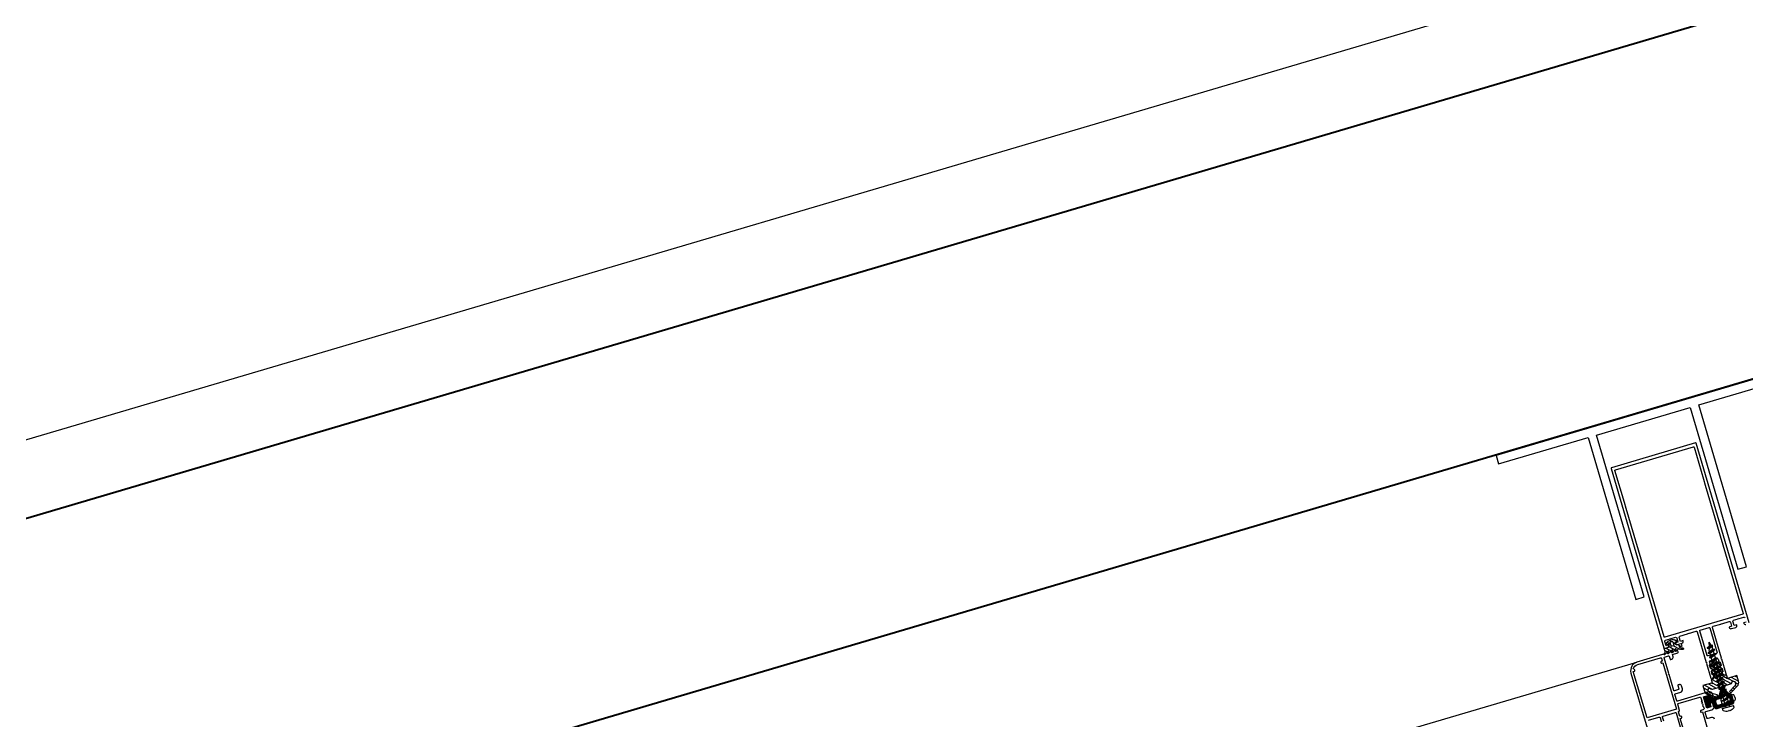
# Model space of a CAD drawing. Header units: millimetres. Extents: x 62878 to 70819, y -67946 to -61850.
# Drawn here: x 64036.4 to 64132.7, y -65473.3 to -65434.7 of the extents above; entities that cross this region are included whole.
import ezdxf

# ---------------------------------------------------------------- set-up
doc = ezdxf.new("R2010")
doc.units = ezdxf.units.MM
for name, color, linetype, lineweight in [('Dog_dos_yeni', 63, 'Continuous', 5), ('DOGRAMA', 171, 'Continuous', 0), ('DUVAR-GAZBETON', 84, 'Continuous', 35), ('GOR-2', 152, 'Continuous', 20)]:
    doc.layers.add(name, color=color, linetype=linetype, lineweight=lineweight)
pattern_1 = [(151.4266584183392, (64233.81987369646, -65429.8609107142), (0.07592747398675415, 0.1394151397588898), [])]

# ---------------------------------------------------------------- blocks, each defined once
blk = doc.blocks.new('a2we')
at = {"lineweight": 5, "ltscale": 0.5}
for p, q in [((-198.1144480926461, -420.1068120946153), (-197.1143788935161, -419.7428166739268)), ((-194.9154016761721, -421.4039929561312), (-198.1144480926461, -420.1068120946153)), ((-193.9153324771005, -421.0399975355008), (-198.1144480926461, -420.1068120946153)), ((-198.1144480926461, -422.6609050610894), (-197.1143788935161, -422.2969096404012)), ((-194.9154016761721, -423.9580859226053), (-198.1144480926461, -422.6609050610894)), ((-193.9153324771005, -423.594090501975), (-198.1144480926461, -422.6609050610894)), ((-197.5747968978259, -417.6063757508618), (-196.5747276986959, -417.2423803302317)), ((-194.1582851917165, -418.2620245979042), (-197.5747968978259, -417.6063757508618)), ((-195.1583543907882, -418.6260200186506), (-197.5747968978259, -417.6063757508618)), ((-197.1143788935161, -419.7428166739272), (-197.1143788935161, -418.4283854465556)), ((-197.1143788935161, -419.7428166739268), (-193.9153324771005, -421.0399975355008)), ((-197.1143788935161, -419.7428166739268), (-193.9153324771005, -421.0399975355008)), ((-197.1143788935161, -422.2969096404012), (-197.1143788935162, -420.512330007273)), ((-197.1143788935161, -422.2969096404012), (-193.9153324771005, -423.594090501975)), ((-197.1143788935161, -422.2969096404012), (-193.9153324771005, -423.594090501975)), ((-197.1143788935161, -424.8510026068752), (-197.1143788935162, -423.0664229737469)), ((-196.8896500078097, -417.895480952812), (-197.0961171580722, -418.3448917148726)), ((-196.0144480926461, -415.2868589025547), (-196.5925912144022, -417.2488821181558)), ((-196.5747276986959, -417.2423803302317), (-194.1582851917165, -418.2620245979042)), ((-196.0144480926461, -415.2868589025547), (-195.4639709594615, -417.7110762494052)), ((-194.1582851917165, -418.2620245979042), (-195.1583543907882, -418.6260200186506)), ((-195.1583543907882, -418.6260200186506), (-194.9264251741961, -419.2953524503964)), ((-194.9154016761394, -420.634479622855), (-194.9154016761394, -419.3608343693425)), ((-193.9153324771005, -421.0399975355008), (-194.9154016761721, -421.4039929561312)), ((-194.9154016761721, -423.1885725893157), (-194.9154016761721, -421.4039929561312)), ((-193.9153324771005, -423.594090501975), (-194.9154016761721, -423.9580859226053)), ((-198.1144480926461, -425.2149980275636), (-197.1143788935161, -424.8510026068752)), ((-194.9154016761721, -426.5121788890793), (-198.1144480926461, -425.2149980275636)), ((-193.9153324771005, -426.1481834684492), (-198.1144480926461, -425.2149980275636)), ((-198.1144480926461, -427.669090994038), (-197.1143788935161, -427.3050955733496)), ((-194.9154016761721, -428.9662718555534), (-198.1144480926461, -427.669090994038)), ((-193.9153324771005, -428.6022764349236), (-198.1144480926461, -427.669090994038)), ((-198.1144480926461, -429.9231839605702), (-197.1143788935161, -429.5591885398237)), ((-194.9154016761721, -431.2203648220857), (-198.1144480926461, -429.9231839605702)), ((-193.9153324771005, -430.8563694013976), (-198.1144480926461, -429.9231839605702)), ((-198.1144480926461, -432.177276926986), (-197.1143788935161, -431.8132815063559)), ((-194.9154016761721, -433.4744577885599), (-198.1144480926461, -432.177276926986)), ((-193.9153324771005, -433.1104623678716), (-198.1144480926461, -432.177276926986)), ((-197.1143788935161, -424.8510026068752), (-193.9153324771005, -426.1481834684492)), ((-197.1143788935161, -424.8510026068752), (-193.9153324771005, -426.1481834684492)), ((-197.1143788935161, -427.3050955733496), (-197.1143788935162, -425.6205159402211)), ((-197.1143788935161, -427.3050955733496), (-193.9153324771005, -428.6022764349236)), ((-197.1143788935161, -427.3050955733496), (-193.9153324771005, -428.6022764349236)), ((-197.1143788935161, -429.5591885398237), (-197.1143788935161, -428.0237477951896)), ((-197.1143788935161, -429.5591885398237), (-193.9153324771005, -430.8563694013976)), ((-197.1143788935161, -429.5591885398237), (-193.9153324771005, -430.8563694013976)), ((-197.1143788935161, -431.8132815063559), (-197.1143788935161, -430.2778407616635)), ((-197.1143788935161, -431.8132815063559), (-193.9153324771005, -433.1104623678716)), ((-197.1143788935161, -431.8132815063559), (-193.9153324771005, -433.1104623678716)), ((-197.1143788935161, -434.0673744728301), (-197.1143788935161, -432.5319337281958)), ((-194.9154016761721, -425.7426655557898), (-194.9154016761721, -423.9580859226053)), ((-193.9153324771005, -426.1481834684492), (-194.9154016761721, -426.5121788890793)), ((-194.9154016761721, -428.1967585222638), (-194.9154016761721, -426.5121788890793)), ((-193.9153324771005, -428.6022764349236), (-194.9154016761721, -428.9662718555534)), ((-194.9154016761721, -430.450851488738), (-194.9154016761721, -428.9662718555534)), ((-193.9153324771005, -430.8563694013976), (-194.9154016761721, -431.2203648220857)), ((-194.9154016761721, -432.7049444552304), (-194.9154016761721, -431.2203648220857)), ((-193.9153324771005, -433.1104623678716), (-194.9154016761721, -433.4744577885599)), ((-198.1144480926461, -434.4313698935184), (-197.1143788935161, -434.0673744728301)), ((-194.9154016761721, -435.7285507550341), (-198.1144480926461, -434.4313698935184)), ((-193.9153324771005, -435.364555334404), (-198.1144480926461, -434.4313698935184)), ((-198.1144480926461, -436.7282294008277), (-197.1143788935161, -436.3642339800811)), ((-194.9154016761721, -438.0254102623434), (-198.1144480926461, -436.7282294008277)), ((-193.9153324771005, -437.6614148416551), (-198.1144480926461, -436.7282294008277)), ((-198.1144480926461, -439.0250889080787), (-197.1143788935161, -438.6610934873901)), ((-194.9154016761721, -440.3222697695944), (-198.1144480926461, -439.0250889080787)), ((-193.9153324771005, -439.9582743489061), (-198.1144480926461, -439.0250889080787)), ((-198.1144480926461, -441.3219484153295), (-197.1143788935161, -440.9579529946993)), ((-194.9154016761721, -442.6191292769035), (-198.1144480926461, -441.3219484153295)), ((-193.9153324771005, -442.2551338562151), (-198.1144480926461, -441.3219484153295)), ((-197.1143788935161, -434.0673744728301), (-193.9153324771005, -435.364555334404)), ((-197.1143788935161, -434.0673744728301), (-193.9153324771005, -435.364555334404)), ((-197.1143788935161, -436.3642339800811), (-197.1143788935161, -434.7860266946118)), ((-197.1143788935161, -436.3642339800811), (-193.9153324771005, -437.6614148416551)), ((-197.1143788935161, -436.3642339800811), (-193.9153324771005, -437.6614148416551)), ((-197.1143788935161, -438.6610934873901), (-197.1143788935161, -437.1337473134849)), ((-197.1143788935161, -438.6610934873901), (-193.9153324771005, -439.9582743489061)), ((-197.1143788935161, -438.6610934873901), (-193.9153324771005, -439.9582743489061)), ((-197.1143788935161, -440.9579529946993), (-197.1143788935161, -439.430606820736)), ((-197.1143788935161, -440.9579529946993), (-193.9153324771005, -442.2551338562151)), ((-197.1143788935161, -443.2537258831643), (-197.1143788935161, -441.7274663280053)), ((-194.9154016761721, -434.9590374217446), (-194.9154016761721, -433.4744577885599)), ((-193.9153324771005, -435.364555334404), (-194.9154016761721, -435.7285507550341)), ((-194.9154016761721, -437.2558969289955), (-194.9154016761721, -435.7285507550341)), ((-193.9153324771005, -437.6614148416551), (-194.9154016761721, -438.0254102623434)), ((-194.9154016761721, -439.5527564362646), (-194.9154016761721, -438.0254102623434)), ((-193.9153324771005, -439.9582743489061), (-194.9154016761721, -440.3222697695944)), ((-194.9154016761721, -441.849615943574), (-194.9154016761721, -440.3222697695944)), ((-193.9153324771005, -442.2551338562151), (-194.9154016761721, -442.6191292769035)), ((-194.9154016761721, -444.1453888320787), (-194.9154016761721, -442.6191292769035)), ((-198.1144480926461, -443.6177213039109), (-197.1143788935161, -443.2537258831643)), ((-194.9154016761721, -444.9149021654266), (-198.1144480926461, -443.6177213039109)), ((-193.9153324771005, -444.5509067447383), (-198.1144480926461, -443.6177213039109)), ((-198.1144480926461, -445.9178597020545), (-197.1143788935161, -445.5538642814245)), ((-193.9153324771005, -446.8510451429402), (-198.1144480926461, -445.9178597020545)), ((-194.9154016761721, -447.2150405636282), (-198.1144480926461, -445.9178597020545)), ((-197.1143788935161, -447.8540026795677), (-198.1144480926461, -448.2179981003141)), ((-194.9154016761721, -449.5151789618299), (-198.1144480926461, -448.2179981003141)), ((-198.1144480926461, -448.2179981003141), (-193.9153324771005, -449.1511835411412)), ((-198.1144480926461, -450.5181364984577), (-197.1143788935161, -450.1541410778275)), ((-194.9154016761721, -451.8153173600317), (-198.1144480926461, -450.5181364984577)), ((-193.9153324770423, -451.4513219393434), (-198.1144480926461, -450.5181364984577)), ((-197.1143788935161, -443.2537258831643), (-193.9153324771005, -444.5509067447383)), ((-197.1143788935161, -445.5538642814245), (-197.1143788935161, -444.0232392165685)), ((-197.1143788935161, -445.5538642814245), (-193.9153324771005, -446.8510451429402)), ((-197.1143788935161, -445.5538642814245), (-193.9153324771005, -446.8510451429402)), ((-197.1143788935161, -447.8540026795677), (-197.1143788935161, -446.3233776147298)), ((-193.9153324771005, -449.1511835411412), (-197.1143788935161, -447.8540026795677)), ((-197.1143788935161, -450.1541410778275), (-197.1143788935161, -448.6235160129718)), ((-197.1143788935161, -450.1541410778275), (-193.9153324770423, -451.4513219393434)), ((-197.1143788935161, -453.2868589025547), (-197.1143788935162, -450.9236544111328)), ((-193.9153324771005, -444.5509067447383), (-194.9154016761721, -444.9149021654266)), ((-194.9154016761721, -446.4455272302989), (-194.9154016761721, -444.9149021654266)), ((-193.9153324771005, -446.8510451429402), (-194.9154016761721, -447.2150405636282)), ((-194.9154016761721, -448.7456656284821), (-194.9154016761721, -447.2150405636282)), ((-193.9153324770423, -449.1511835411412), (-194.9154016761721, -449.5151789618299)), ((-194.9154016761723, -451.0458040266858), (-194.9154016761721, -449.5151789618299)), ((-193.9153324770423, -451.4513219393434), (-194.9154016761721, -451.8153173600317)), ((-194.9154016761721, -453.2868589025547), (-194.9154016761721, -451.8153173600317)), ((-192.7980524524961, -453.2868589025547), (-199.230843732796, -453.2868589025547)), ((-199.230843732796, -454.5827171301502), (-199.230843732796, -453.2868589025547)), ((-192.7980524524961, -454.5827171301502), (-192.7980524524961, -453.2868589025547))]:
    blk.add_line(p, q, dxfattribs=at)
blk.add_lwpolyline([(-196.4690204826777, -455.6637351848848), (-196.1125089353335, -455.3998333582319), (-195.9163872499585, -455.3998333582319), (-195.5598757026143, -455.6637351848848)], dxfattribs=at)
for centre, radius, start, end in [((-196.9143788935627, -418.4283854465556), 0.2, 155.3251238657465, 180), ((-195.115401676151, -419.3608343693425), 0.2, 0, 19.11162363728389), ((-195.6603624057317, -449.5292358589606), 6.187568978619671, 234.757305859688, 262.4904896380407), ((-196.3685337795604, -449.5292358589606), 6.187568978619673, 277.5095103619591, 305.2426941403116)]:
    blk.add_arc(centre, radius, start, end, dxfattribs=at)

msp = doc.modelspace()

# ---------------------------------------------------------------- hatches: boundary and pattern name
at = {"layer": 'DOGRAMA', "lineweight": -2}
h = msp.add_hatch(dxfattribs=at)
h.set_pattern_fill('ANSI31', color=256, scale=0.05, angle=523.5057849383392, style=0)
h.set_pattern_definition(pattern_1)
edge = h.paths.add_edge_path()
edge.add_arc((64128.1527428634, -65469.51132439186), 0.1000000000131246, 336.4266584518944, 376.4266584516)
edge.add_line((64128.24866111376, -65469.48304561448), (64128.19971677672, -65469.31703224253))
edge.add_line((64128.19971677672, -65469.31703224253), (64128.41073692754, -65469.25481893243))
edge.add_arc((64128.38245815022, -65469.15890068206), 0.1000000000050723, 286.4266584184318, 376.4266584184319)
edge.add_line((64128.47837640059, -65469.13062190474), (64128.46140913419, -65469.07307095456))
edge.add_line((64128.46140913419, -65469.07307095456), (64128.34630723377, -65469.1070054873))
edge.add_line((64128.34630723377, -65469.1070054873), (64128.31802845647, -65469.01108723694))
edge.add_arc((64128.71889831682, -65469.30992390642), 0.4999999999657539, 69.5567607752368, 143.2965560664635, ccw=False)
edge.add_line((64128.89353795862, -65468.84141457303), (64128.92181673596, -65468.93733282338))
edge.add_line((64128.92181673596, -65468.93733282338), (64128.80671483549, -65468.97126735617))
edge.add_line((64128.80671483549, -65468.97126735617), (64128.82368210189, -65469.02881830641))
edge.add_arc((64128.91960035226, -65469.00053952908), 0.1000000000091874, 196.4266584264292, 286.4266584264291)
edge.add_line((64128.94787912959, -65469.09645777945), (64129.15889928037, -65469.03424446937))
edge.add_line((64129.15889928037, -65469.03424446937), (64129.20399686199, -65469.1872101042))
edge.add_line((64129.20399686199, -65469.1872101042), (64129.16612891758, -65469.19837439425))
edge.add_arc((64129.14774771233, -65469.13602753152), 0.064999999990771, 218.0173229005277, 286.4266584150006, ccw=False)
edge.add_arc((64129.07078557785, -65469.19619442217), 0.0326894307280293, 38.01732289700919, 231.8569375291138)
edge.add_arc((64129.20239545094, -65469.03290579232), 0.2424115900611542, 231.2291917735637, 276.7359641804632)
edge.add_arc((64129.24370290903, -65469.32198720189), 0.05002797725811624, -72.60118293480178, 104.91205335198501, ccw=False)
edge.add_arc((64129.21607164546, -65469.00039260246), 0.3717812401241818, 239.9266374954311, 276.5781579851946, ccw=False)
edge.add_arc((64129.02229005759, -65469.34067535266), 0.02000000000063011, 68.04099559551528, 136.4266584830285)
edge.add_line((64129.00780020463, -65469.3268897021), (64128.85613162786, -65469.48630585457))
edge.add_arc((64128.84526423817, -65469.47596661665), 0.01499999998443003, 156.4266583837209, 316.4266583764438, ccw=False)
edge.add_line((64128.83151600463, -65469.46996777724), (64128.88075592624, -65469.35711895804))
edge.add_arc((64128.86242494817, -65469.34912050551), 0.01999999999619846, 336.4266584211193, 496.4266584097234)
edge.add_line((64128.84793509523, -65469.33533485494), (64128.64511147707, -65469.54851916469))
edge.add_arc((64128.63424408737, -65469.53817992676), 0.0149999999947166, 156.4266583582481, 316.4266583754653, ccw=False)
edge.add_line((64128.62049585382, -65469.53218108734), (64128.66973577544, -65469.41933226809))
edge.add_arc((64128.65140479738, -65469.41133381559), 0.01999999997122164, 336.4266584808657, 496.4266584701288)
edge.add_line((64128.63691494444, -65469.39754816506), (64128.43409132628, -65469.61073247477))
edge.add_arc((64128.42322393657, -65469.60039323683), 0.01500000000500317, 156.4266583948356, 316.42665837448675, ccw=False)
edge.add_line((64128.40947570302, -65469.59439439743), (64128.45871562462, -65469.48154557821))
edge.add_arc((64128.44038464656, -65469.47354712569), 0.01999999998371005, 336.4266584509925, 496.4266584542935)
edge.add_line((64128.42589479361, -65469.45976147514), (64128.22307117546, -65469.67294578487))
edge.add_arc((64128.21220378575, -65469.66260654693), 0.01500000001027455, 156.4266584059503, 316.4266583936433, ccw=False)
edge.add_line((64128.19845555218, -65469.65660770753), (64128.2443977538, -65469.55131665447))
edge = h.paths.add_edge_path(flags=16)
edge.add_line((64128.69196120701, -65468.93565877031), (64128.74755899565, -65469.12423985904))
edge.add_arc((64128.71878352058, -65469.13272349221), 0.02999999995839664, -73.57334161523539, 16.426658384764607, ccw=False)
edge.add_line((64128.72726715374, -65469.16149896728), (64128.63134890337, -65469.18977774457))
edge.add_arc((64128.62286527015, -65469.16100226947), 0.02999999999373641, 196.4266584662776, 286.4266584662777, ccw=False)
edge.add_line((64128.59408979506, -65469.16948590269), (64128.53849200638, -65468.98090481402))
edge.add_arc((64128.56726748147, -65468.97242118084), 0.02999999997441213, 114.19309254604201, 196.4266583902342, ccw=False)
edge.add_arc((64128.71889831683, -65469.30992390655), 0.400000000103083, 98.660224253423, 114.1930925896028, ccw=False)
edge.add_arc((64128.66318573191, -65468.94414240352), 0.03000000000468526, 16.426658462347973, 98.6602242933235, ccw=False)
h = msp.add_hatch(dxfattribs=at)
h.set_pattern_fill('ANSI31', color=256, scale=0.05, angle=523.5057849383392, style=0)
h.set_pattern_definition(pattern_1)
edge = h.paths.add_edge_path(flags=16)
edge.add_arc((64131.1196049071, -65470.27430703678), 0.05000000000047861, 16.42665841043452, 106.4266584104345)
edge.add_line((64131.10546551845, -65470.22634791159), (64131.0479145682, -65470.24331517798))
edge.add_arc((64131.06205395688, -65470.29127430317), 0.05000000000870882, 106.4266584424238, 196.4266584424238)
edge.add_line((64131.01409483169, -65470.30541369185), (64131.07772208067, -65470.52122975516))
edge.add_line((64131.07772208067, -65470.52122975516), (64131.23119128124, -65470.47598371144))
edge.add_line((64131.23119128124, -65470.47598371144), (64131.16756403229, -65470.26016764813))
h.paths.add_polyline_path([(64131.27360944721, -65470.61986108701), (64131.12014024666, -65470.6651071307), (64131.19790688428, -65470.9288823192), (64131.35137608487, -65470.8836362755)], flags=16)
edge = h.paths.add_edge_path()
edge.add_arc((64131.00837594393, -65470.32137811227), 0.2000000000076819, 125.860439519361, 196.4266584038471)
edge.add_line((64130.81653944318, -65470.37793566685), (64130.83246165007, -65470.43194189947))
edge.add_line((64130.83246165007, -65470.43194189947), (64130.89001260028, -65470.41497463307))
edge.add_line((64130.89001260028, -65470.41497463307), (64130.92628982369, -65470.53802266154))
edge.add_line((64130.92628982369, -65470.53802266154), (64130.90551728282, -65470.57616441097))
edge.add_arc((64130.99333784331, -65470.62399274099), 0.09999999998503857, 151.426658447795, 196.4266584483182)
edge.add_line((64130.89741959297, -65470.65227151835), (64130.93426524841, -65470.77724760075))
edge.add_line((64130.93426524841, -65470.77724760075), (64130.99181619863, -65470.76028033436))
edge.add_line((64130.99181619863, -65470.76028033436), (64131.02809342201, -65470.88332836285))
edge.add_line((64131.02809342201, -65470.88332836285), (64130.95252949176, -65471.02207597739))
edge.add_line((64130.95252949176, -65471.02207597739), (64130.84866511338, -65471.05269744537))
edge.add_line((64130.84866511338, -65471.05269744537), (64130.91936205666, -65471.29249307128))
edge.add_line((64130.91936205666, -65471.29249307128), (64130.85726354284, -65471.25867333474))
edge.add_line((64130.85726354284, -65471.25867333474), (64130.37767229099, -65471.40006722134))
edge.add_line((64130.37767229099, -65471.40006722134), (64130.47008517593, -65471.71352073943))
edge.add_arc((64130.75783992702, -65471.62868440746), 0.2999999999914162, 196.4266584226694, 256.426658422368)
edge.add_line((64130.68743297012, -65471.92030549794), (64131.16499372306, -65472.03560442677))
edge.add_arc((64131.17203441873, -65472.00644231775), 0.02999999996935135, 256.4266584416957, 346.426658444957)
edge.add_line((64131.20119652776, -65472.01348301342), (64131.21527791917, -65471.95515879532))
edge.add_arc((64131.18611581013, -65471.94811809964), 0.02999999999227717, 346.4266584379716, 436.4266584379715)
edge.add_line((64131.19315650581, -65471.91895599059), (64130.81661626196, -65471.82804674709))
edge.add_arc((64130.86355423322, -65471.63363268677), 0.1999999999928238, 194.5070610834108, 256.4266584238818, ccw=False)
edge.add_arc((64130.76440204018, -65471.65094231495), 0.1000000000219169, 46.42665842092367, 199.1415060142392, ccw=False)
edge.add_arc((64130.90225854584, -65471.5060437855), 0.0999999999603107, 226.4266584305716, 286.4266584295038)
edge.add_line((64130.93053732316, -65471.60196203583), (64131.24399329199, -65471.50954842834))
edge.add_arc((64131.25813268063, -65471.55750755355), 0.05000000001935798, 16.426658395363916, 106.42665839536389, ccw=False)
edge.add_line((64131.30609180584, -65471.5433681649), (64131.32022699079, -65471.59131303163))
edge.add_arc((64131.36818611596, -65471.57717364295), 0.04999999999475088, 196.4266584471393, 286.4266584471393)
edge.add_line((64131.38232550464, -65471.62513276812), (64131.57416200538, -65471.5685752135))
edge.add_arc((64131.56002261672, -65471.52061608832), 0.04999999999555719, 286.4266584207896, 376.4266584207896)
edge.add_line((64131.6079817419, -65471.50647669967), (64131.59384655696, -65471.45853183293))
edge.add_arc((64131.64180568211, -65471.44439244427), 0.04999999997462028, 106.4266584255052, 196.426658427863, ccw=False)
edge.add_line((64131.62766629345, -65471.39643331911), (64131.94112226229, -65471.30401971161))
edge.add_arc((64131.91284348493, -65471.20810146123), 0.1000000000174176, 286.4266584424238, 346.4266584435156)
edge.add_arc((64132.10725754528, -65471.2550394325), 0.1000000000014135, 13.71181080537491, 166.4266584031307, ccw=False)
edge.add_arc((64132.01457323767, -65471.29428735896), 0.1999999999471113, -43.57334158732982, 18.346255755225116, ccw=False)
edge.add_line((64132.15947176707, -65471.43214386463), (64131.89247193086, -65471.71278265964))
edge.add_arc((64131.91420671028, -65471.73346113548), 0.02999999999020176, 136.426658434403, 226.4266584243354)
edge.add_line((64131.89352823443, -65471.7551959149), (64131.93699779326, -65471.79655286661))
edge.add_arc((64131.95767626914, -65471.77481808722), 0.0299999999941922, 226.4266583457518, 316.4266583558194)
edge.add_line((64131.97941104852, -65471.79549656309), (64132.31804322634, -65471.43956628359))
edge.add_arc((64132.10069543219, -65471.23278152502), 0.2999999999967938, 316.4266584113454, 376.4266584121604)
edge.add_line((64132.38845018329, -65471.14794519311), (64132.29603729831, -65470.83449167499))
edge.add_line((64132.29603729831, -65470.83449167499), (64131.81644604651, -65470.97588556158))
edge.add_line((64131.81644604651, -65470.97588556158), (64131.78262630995, -65471.03798407545))
edge.add_line((64131.78262630995, -65471.03798407545), (64131.71192936667, -65470.79818844951))
edge.add_line((64131.71192936667, -65470.79818844951), (64131.60806498827, -65470.82880991742))
edge.add_line((64131.60806498827, -65470.82880991742), (64131.4693173737, -65470.75324598717))
edge.add_line((64131.4693173737, -65470.75324598717), (64131.43304015032, -65470.63019795874))
edge.add_line((64131.43304015032, -65470.63019795874), (64131.49059110053, -65470.61323069234))
edge.add_line((64131.49059110053, -65470.61323069234), (64131.45374544505, -65470.48825460988))
edge.add_arc((64131.35782719472, -65470.51653338717), 0.09999999996194726, 16.42665840833166, 61.42665840821036)
edge.add_line((64131.40565552479, -65470.42871282673), (64131.36751377538, -65470.40794028586))
edge.add_line((64131.36751377538, -65470.40794028586), (64131.33123655196, -65470.28489225742))
edge.add_line((64131.33123655196, -65470.28489225742), (64131.38878750218, -65470.26792499103))
edge.add_line((64131.38878750218, -65470.26792499103), (64131.37286529531, -65470.21391875845))
edge.add_arc((64131.18102879454, -65470.27047631305), 0.2000000000257152, 16.42665840407808, 86.99287728694189)
edge.add_arc((64131.1668383376, -65470.54060384015), 0.4704999999589206, 86.99287730876995, 125.8604395429302)
at = {"layer": 'DOGRAMA', "lineweight": -2, "ltscale": 5}
h = msp.add_hatch(dxfattribs=at)
h.set_pattern_fill('ANSI31', color=256, scale=0.015, angle=523.5057849383392, style=0)
h.set_pattern_definition([(151.4266584183392, (64233.81987369646, -65429.8609107142), (0.02277824219602622, 0.04182454192766689), [])])
edge = h.paths.add_edge_path(flags=16)
edge.add_line((64131.52424046719, -65471.8008546762), (64131.55040421624, -65471.79314103643))
edge.add_arc((64131.55888784942, -65471.82191651154), 0.02999999999740659, 46.426658385043595, 106.42665839177411, ccw=False)
edge.add_line((64131.57956632529, -65471.80018173213), (64131.76819404406, -65471.97964220204))
edge.add_arc((64131.83712229688, -65471.90719293732), 0.09999999997561247, 226.4266584274046, 254.2856165380621)
edge.add_arc((64131.78295387478, -65472.09971769429), 0.1000000000183304, 16.426658416074076, 74.28561652765552, ccw=False)
edge.add_line((64131.87887212517, -65472.07143891697), (64131.93548404687, -65472.26345982426))
edge.add_arc((64131.88752492168, -65472.2775992129), 0.04999999999636351, -73.57334160556007, 16.426658394439926, ccw=False)
edge.add_line((64131.90166431032, -65472.32555833808), (64131.27819568296, -65472.50937039068))
edge.add_arc((64131.24991690562, -65472.41345214027), 0.1000000000412184, 196.4266584297109, 286.42665842971087, ccw=False)
edge.add_line((64131.15399865522, -65472.44173091762), (64131.11152612222, -65472.29766913549))
edge.add_arc((64131.20744437259, -65472.26939035817), 0.0999999999960358, 106.42665841561211, 196.4266584156121, ccw=False)
edge.add_line((64131.17916559528, -65472.17347210781), (64131.38183679964, -65472.1137202479))
edge.add_arc((64131.35355802235, -65472.01780199755), 0.09999999997590521, 286.4266584059739, 346.426658407322)
edge.add_line((64131.45076505248, -65472.0412709832), (64131.50356199138, -65471.82258945565))
edge.add_arc((64131.53272410043, -65471.82963015129), 0.02999999998910435, 106.42665851019379, 166.4266585222805, ccw=False)
edge = h.paths.add_edge_path()
edge.add_line((64130.93887327155, -65472.34857093466), (64130.79019998348, -65472.39240303948))
edge.add_arc((64130.79868361668, -65472.4211785146), 0.03000000000357925, 106.4266584317607, 196.4266584317607)
edge.add_line((64130.76990814157, -65472.4296621478), (64130.80949842982, -65472.56394769831))
edge.add_arc((64130.78072295472, -65472.57243133148), 0.02999999998837007, -73.57334161369539, 16.42665838237491, ccw=False)
edge.add_line((64130.78920658789, -65472.60120680658), (64130.65492103739, -65472.64079709488))
edge.add_arc((64130.64078164874, -65472.59283796967), 0.05000000001935798, 196.4266583953639, 286.42665839536386, ccw=False)
edge.add_line((64130.59282252353, -65472.60697735831), (64130.44153106488, -65472.09381471887))
edge.add_arc((64130.4894901901, -65472.0796753302), 0.05000000003456716, 106.42665842735309, 196.4266584249953, ccw=False)
edge.add_line((64130.47535080143, -65472.03171620499), (64130.73433007745, -65471.95536350626))
edge.add_arc((64130.74846946609, -65472.00332263145), 0.04999999999636351, 16.426658392082118, 106.4266583944399, ccw=False)
edge.add_line((64130.79642859128, -65471.98918324281), (64130.82046555197, -65472.07071375563))
edge.add_arc((64130.86842467714, -65472.05657436696), 0.04999999999063578, 196.4266584311447, 286.4266584311447)
edge.add_line((64130.88256406581, -65472.10453349214), (64131.25635099217, -65471.9943330119))
edge.add_arc((64131.22807221486, -65471.89841476157), 0.09999999995908339, 286.4266584175079, 346.4266584185007)
edge.add_line((64131.32527924499, -65471.9218837472), (64131.37807618389, -65471.70320221964))
edge.add_arc((64131.40723829295, -65471.71024291531), 0.03000000000471506, 106.42665845841839, 166.426658458002, ccw=False)
edge.add_line((64131.39875465973, -65471.6814674402), (64131.59105369174, -65471.62477352134))
edge.add_arc((64131.59953732497, -65471.65354899648), 0.03000000003766779, 46.426658461670115, 106.42665845602869, ccw=False)
edge.add_line((64131.62021580083, -65471.63181421702), (64131.81576256883, -65471.8178574725))
edge.add_arc((64131.88469082167, -65471.74540820788), 0.09999999992213011, 226.4266583809883, 256.9153300923397)
edge.add_arc((64131.81677361132, -65472.03761918044), 0.1999999999904558, 16.426658424788286, 76.91533013614969, ccw=False)
edge.add_line((64132.00861011203, -65471.98106162579), (64132.10764019973, -65472.31695990868))
edge.add_arc((64132.01172194935, -65472.34523868598), 0.1000000000058787, -73.57334159474311, 16.426658405257, ccw=False)
edge.add_line((64132.04000072665, -65472.44115693636), (64131.78102145067, -65472.51750963509))
edge.add_line((64131.78102145067, -65472.51750963509), (64131.74376234234, -65472.49721779318))
edge.add_line((64131.74376234234, -65472.49721779318), (64131.72347050042, -65472.53447690149))
edge.add_line((64131.72347050042, -65472.53447690149), (64131.17673647335, -65472.69566593219))
edge.add_arc((64131.14845769601, -65472.59974768181), 0.100000000018224, 196.4266584292489, 286.4266584292489, ccw=False)
edge.add_line((64131.05253944563, -65472.62802645915), (64130.97613237987, -65472.36886277658))
edge.add_arc((64130.94735690475, -65472.37734640978), 0.03000000000850067, 16.4266584145022, 106.4266584145022)

# ---------------------------------------------------------------- linework, layer by layer
at = {"layer": 'Dog_dos_yeni'}
msp.add_lwpolyline([(64135.0444822818, -65453.63523441859), (64118.73837971938, -65458.4426265623), (64118.87977360596, -65458.92221781414), (64123.91548175022, -65457.43758200503), (64126.60196559525, -65466.54981578993), (64127.08155684709, -65466.40842190337), (64124.39507300204, -65457.29618811846), (64129.6705767723, -65455.74085536609), (64132.35706061729, -65464.85308915096), (64132.83665186913, -65464.7116952644), (64130.15016802411, -65455.59946147949), (64135.18587616839, -65454.11482567042), (64135.0444822818, -65453.63523441859)], close=True, dxfattribs=at)
at = {"layer": 'DOGRAMA', "lineweight": -2}
msp.add_line((64020.91251691709, -65501.27017788317), (64126.67140429553, -65470.07402893146), dxfattribs=at)
at = {"layer": 'DOGRAMA', "lineweight": -2, "ltscale": 0.5}
for points in [[(64132.98542345494, -65467.86847638052), (64130.00484032585, -65457.75869279185, 0.4142135623729288), (64129.96758121758, -65457.73840094989), (64125.22921964942, -65459.13537254934, 0.4142135623729288), (64125.20892780751, -65459.17263165762), (64128.18951093661, -65469.28241524634, 0.4142135623732619), (64128.22677004491, -65469.30270708825), (64128.38983107053, -65469.2546331668, 0.4142135623730951), (64128.45747054359, -65469.13043613911), (64128.45181478812, -65469.11125248906), (64128.30793741256, -65469.153670655), (64128.23724046929, -65468.91387502912, -0.4142135623730951), (64128.27106020581, -65468.85177651526), (64128.53003948183, -65468.77542381654), (64128.55033132371, -65468.73816470821), (64128.58759043203, -65468.75845655013), (64128.84656970802, -65468.68210385136, -0.4142135623730951), (64128.90866822184, -65468.71592358792), (64128.97936516513, -65468.95571921382), (64128.83548778958, -65468.99813737978), (64128.84114354503, -65469.01732102985, 0.4142135623728953), (64128.96534057275, -65469.08496050291), (64129.20513619865, -65469.01426355963, 0.4142135623729619), (64129.2727756717, -65468.89006653197), (64129.26711991623, -65468.87088288188), (64129.1232425407, -65468.91330104785), (64129.05254559741, -65468.67350542192, -0.4142135623731395), (64129.08636533393, -65468.61140690811), (64129.5149846957, -65468.48504063849), (64129.5352765376, -65468.44778153017), (64129.57253564592, -65468.46807337209), (64129.99758871242, -65468.34275852356, -0.4142135623730951), (64130.05968722628, -65468.37657826014), (64130.56870521795, -65470.10310676674), (64130.60596432625, -65470.12339860866), (64130.58567248433, -65470.16065771694), (64130.82886996925, -65470.98555467011, 0.4142135623730951), (64130.8909684831, -65471.01937440661), (64130.91906228817, -65471.01109174451, 0.1989123673795887), (64130.94883317976, -65470.98704678437), (64130.99666150985, -65470.89922622389, 0.1989123673797732), (64131.00071035478, -65470.86117267019), (64130.978288304, -65470.7851197399), (64130.94951282891, -65470.79360337309, -0.4142135623730951), (64130.91225372062, -65470.7733115312), (64130.86417979917, -65470.61025050558), (64130.89485791149, -65470.55392052258, 0.1989123673797732), (64130.89890675646, -65470.51586696885), (64130.87648470568, -65470.43981403859), (64130.84770923056, -65470.4482976718, -0.4142135623729841), (64130.81045012228, -65470.42800582985), (64130.76237620084, -65470.26494480424), (64130.79305431317, -65470.20861482127, 0.1989123673797501), (64130.7971031581, -65470.17056126754), (64130.76054171866, -65470.04654921209, -0.4142135623729288), (64130.78083356061, -65470.00929010377), (64131.2028738622, -65469.8848634836, -0.4142135623725959), (64131.24013297052, -65469.90515532551), (64131.27669440995, -65470.02916738097, 0.1989123673796753), (64131.30073937009, -65470.05893827252), (64131.3570693531, -65470.0896163849), (64131.40514327454, -65470.25267741048, -0.4142135623736503), (64131.38485143259, -65470.28993651881), (64131.35607595752, -65470.29842015202), (64131.37849800829, -65470.37447308228, 0.1989123673797502), (64131.40254296845, -65470.40424397388), (64131.45887295144, -65470.43492208621), (64131.50694687286, -65470.59798311182, -0.4142135623732063), (64131.48665503095, -65470.63524222015), (64131.45787955583, -65470.64372585334), (64131.48030160664, -65470.7197787836, 0.1989123673796753), (64131.5043465668, -65470.74954967519), (64131.59216712722, -65470.79737800527, 0.1989123673797207), (64131.63022068091, -65470.80142685019), (64131.65831448604, -65470.79314418811, 0.4142135623730951), (64131.69213422255, -65470.73104567424), (64131.44893673766, -65469.9061487211), (64131.41167762934, -65469.88585687918), (64131.43196947124, -65469.84859777089), (64130.92295147955, -65468.1220692643, -0.4142135623730951), (64130.9567712161, -65468.05997075043), (64131.38182428258, -65467.93465590189), (64131.40211612448, -65467.89739679359), (64131.43937523278, -65467.91768863553), (64131.86799459456, -65467.79132236591, -0.4142135623730951), (64131.93009310841, -65467.82514210246), (64132.00079005171, -65468.06493772836), (64131.85691267618, -65468.10735589432), (64131.86256843163, -65468.12653954441, 0.4142135623729619), (64131.9867654593, -65468.19417901746), (64132.22656108525, -65468.12348207417, 0.4142135623728953), (64132.29420055827, -65467.99928504649), (64132.2885448028, -65467.98010139643), (64132.14466742725, -65468.02251956241), (64132.07397048394, -65467.78272393647, -0.4142135623730951), (64132.10779022049, -65467.72062542263), (64132.36676949649, -65467.64427272388), (64132.38706133843, -65467.60701361559), (64132.42432044671, -65467.62730545747), (64132.6832997227, -65467.55095275873, -0.4142135623730951), (64132.74539823656, -65467.58477249525)], [(64132.81609517983, -65467.82456812118), (64132.67221780428, -65467.86698628718), (64132.67787355975, -65467.88616993721, 0.4142135623728953), (64132.80207058742, -65467.95380941026)], [(64131.03916608766, -65473.29015345137, 0.4142135623730951), (64130.86529024892, -65473.19545818906), (64130.66386192314, -65473.25484362146, -0.4142135623730951), (64130.6017634093, -65473.22102388491), (64130.51409919964, -65472.92367730876, -0.4142135623730951), (64130.54791893613, -65472.86157879492), (64130.88363281242, -65472.76260307433, 0.4142135623730951), (64130.98509202203, -65472.5763075328), (64130.93701810056, -65472.41324650717, 0.4142135623730951), (64130.87491958672, -65472.37942677068), (64130.79818498644, -65472.40204979251, 0.4142135623730951), (64130.7846570918, -65472.42688919805), (64130.83555889098, -65472.59954204869), (64130.59576326506, -65472.67023899201), (64130.40629545707, -65472.02758671452), (64130.78996845854, -65471.91447160525), (64130.81824723584, -65472.01038985561, 0.4142135623730951), (64130.88034574969, -65472.04420959219), (64130.92830487488, -65472.03007020352, 0.4142135623730951), (64130.9621246114, -65471.96797168968), (64130.93950158955, -65471.89123708938, 0.4142135623730951), (64130.69110753416, -65471.75595814327), (64128.94539537749, -65472.27063189044, -0.4142135623730951), (64128.90813626918, -65472.2503400485), (64128.80491873199, -65471.90023843468, -0.4142135623730951), (64128.82521057389, -65471.86297932638), (64129.13214897509, -65471.77248723897, 0.4142135623730951), (64129.23360818464, -65471.58619169741), (64129.18270638549, -65471.41353884675, 0.4142135623730951), (64129.0585093578, -65471.3458993737), (64129.03932570772, -65471.35155512918), (64128.99136658255, -65471.36569451785, 0.4142135623730951), (64128.97107474064, -65471.40295362614), (64129.02480441752, -65471.58519830184, -0.4142135623730951), (64129.00451257562, -65471.62245741014), (64128.77430877471, -65471.69032647573, -0.4142135623730951), (64128.73704966646, -65471.67003463377), (64128.47547097626, -65470.7827908179), (64128.43821186794, -65470.76249897598), (64128.45850370987, -65470.72523986768), (64128.19692501969, -65469.83799605182, -0.4142135623730951), (64128.21721686157, -65469.80073694348), (64128.44742066249, -65469.7328678779, -0.4142135623730951), (64128.48467977078, -65469.75315971984), (64128.5299258145, -65469.90662892042, 0.4142135623730951), (64128.56718492282, -65469.92692076236), (64128.61514404797, -65469.9127813737), (64128.63432769807, -65469.90712561821, 0.4142135623730951), (64128.70196717112, -65469.78292859053), (64128.660962944, -65469.64384712749), (64128.96790134519, -65469.55335504007, 0.4142135623730951), (64128.98819318708, -65469.51609593177), (64128.98253743162, -65469.49691228174, 0.4142135623730951), (64128.85834040396, -65469.42927280864), (64126.67140429558, -65470.07402893147, 0.4142135623730951), (64126.33320693032, -65470.69501406986), (64127.24095568216, -65473.77398990667, 0.4142135623730951)], [(64126.46476961164, -65470.46155436921, -0.2621398995659221), (64126.71099458382, -65470.20831448196), (64127.98670731368, -65469.83220674364, -0.4142135623730951), (64128.04880582756, -65469.86602648019), (64128.09405187125, -65470.01949568078), (64128.04609274606, -65470.03363506941, 0.4142135623730951), (64128.01227300951, -65470.09573358326), (64128.01792876503, -65470.11491723332, 0.4142135623730951), (64128.05518787329, -65470.13520907528), (64128.12233064857, -65470.11541393115), (64128.89434126928, -65472.73398216622), (64127.23495553794, -65473.22320501372), (64126.4629449172, -65470.60463677875), (64126.53008769248, -65470.58484163457, 0.4142135623730951), (64126.55037953438, -65470.5475825263), (64126.54472377893, -65470.52839887625, 0.3618128521052944), (64126.49154711919, -65470.49281123668)], [(64127.31291312633, -65473.34617905329), (64127.9076062786, -65473.17085063396, -0.4142135623730951), (64127.96970479246, -65473.2046703705), (64128.04040173574, -65473.44446599642)], [(64128.17468728623, -65473.40487570815), (64128.1068182207, -65473.17467190731, -0.4142135623730951), (64128.14063795721, -65473.11257339349), (64128.83124935985, -65472.90896619679, -0.4142135623730951), (64128.86850846817, -65472.9292580387), (64129.34924768253, -65474.55986829493, -0.4142135623730951)]]:
    msp.add_lwpolyline(points, format="xyb", dxfattribs=at)
for points in [[(64126.06027131375, -65461.42376786728), (64125.96129559313, -65461.08805399097), (64125.43248245732, -65459.29438270909, -0.4142135623730953), (64125.45277429922, -65459.25712360082), (64129.84583016604, -65457.96195559975, -0.4142135623730951), (64129.88308927437, -65457.98224744166), (64130.4119024102, -65459.77591872354), (64130.51087813079, -65460.11163259984), (64132.64309794042, -65467.3438686775, -0.4142135623730951), (64132.62280609848, -65467.3811277858), (64128.22975023164, -65468.67629578689, -0.4142135623722071), (64128.19249112339, -65468.65600394497)], [(64130.93887327155, -65472.34857093466), (64130.79019998348, -65472.39240303948, 0.4142135623730951), (64130.76990814157, -65472.4296621478), (64130.80949842982, -65472.56394769831, -0.4142135623730951), (64130.78920658789, -65472.60120680658), (64130.65492103739, -65472.64079709488, -0.4142135623730951), (64130.59282252353, -65472.60697735831), (64130.44153106488, -65472.09381471887, -0.4142135623730951), (64130.47535080143, -65472.03171620499), (64130.73433007745, -65471.95536350626, -0.4142135623730951), (64130.79642859128, -65471.98918324281), (64130.82046555197, -65472.07071375563, 0.4142135623730951), (64130.88256406581, -65472.10453349214), (64131.25635099217, -65471.9943330119, 0.2679491924311303), (64131.32527924499, -65471.9218837472), (64131.37807618389, -65471.70320221964, -0.2679491924310549), (64131.39875465973, -65471.6814674402), (64131.59105369174, -65471.62477352134, -0.2679491924311364), (64131.62021580083, -65471.63181421702), (64131.81576256883, -65471.8178574725, 0.1338222992157564), (64131.86205175152, -65471.84281186534, -0.2702358223096737), (64132.00861011203, -65471.98106162579), (64132.10764019973, -65472.31695990868, -0.4142135623730951), (64132.04000072665, -65472.44115693636), (64131.78102145067, -65472.51750963509), (64131.74376234234, -65472.49721779318), (64131.72347050042, -65472.53447690149), (64131.17673647335, -65472.69566593219, -0.4142135623730951), (64131.05253944563, -65472.62802645915), (64130.97613237987, -65472.36886277658, 0.4142135623731091)], [(64131.52424046719, -65471.8008546762), (64131.55040421624, -65471.79314103643, -0.2679491924311364), (64131.57956632529, -65471.80018173213), (64131.76819404406, -65471.97964220204, 0.1221599187188834), (64131.81003808585, -65472.00345531579, -0.2579611168298657), (64131.87887212517, -65472.07143891697), (64131.93548404687, -65472.26345982426, -0.4142135623730951), (64131.90166431032, -65472.32555833808), (64131.27819568296, -65472.50937039068, -0.4142135623730951), (64131.15399865522, -65472.44173091762), (64131.11152612222, -65472.29766913549, -0.4142135623730951), (64131.17916559528, -65472.17347210781), (64131.38183679964, -65472.1137202479, 0.2679491924311186), (64131.45076505248, -65472.0412709832), (64131.50356199138, -65471.82258945565, -0.2679491924310675)], [(64131.55027202423, -65471.79318000951), (64131.5241082752, -65471.8008936493, 0.2679491924311364), (64131.50342979933, -65471.82262842874), (64131.44232633282, -65472.07571505998, -0.1221599187188834), (64131.42009311715, -65472.1184195368, 0.2579611168298657), (64131.39914868131, -65472.2128717766), (64131.45576060297, -65472.40489268392, 0.4142135623730951), (64131.51785911684, -65472.43871242042), (64132.14132774424, -65472.2549003679, 0.4142135623730951), (64132.20896721727, -65472.1307033402), (64132.16649468427, -65471.98664155808, 0.4142135623730951), (64132.04229765655, -65471.91900208504), (64131.83962645222, -65471.97875394492, -0.2679491924311186), (64131.74241942206, -65471.95528495927), (64131.5794341333, -65471.80022070518, 0.2679491924310675)]]:
    msp.add_lwpolyline(points, format="xyb", close=True, dxfattribs=at)
at = {"layer": 'DOGRAMA', "lineweight": -2}
for points in [[(64128.2443977538, -65469.55131665447, 0.176326980708443), (64128.24866111376, -65469.48304561448), (64128.19971677672, -65469.31703224253), (64128.41073692754, -65469.25481893243, 0.4142135623726288), (64128.47837640059, -65469.13062190474), (64128.46140913419, -65469.07307095456), (64128.34630723377, -65469.1070054873), (64128.31802845647, -65469.01108723694, -0.3333333333332321), (64128.89353795862, -65468.84141457303), (64128.92181673596, -65468.93733282338), (64128.80671483549, -65468.97126735617), (64128.82368210189, -65469.02881830641, 0.4142135623730951), (64128.94787912959, -65469.09645777945), (64129.15889928037, -65469.03424446937), (64129.20399686199, -65469.1872101042), (64129.16612891758, -65469.19837439425, -0.3076847592325163), (64129.0965391148, -65469.17606101173, 1.128701775594264), (64129.05059569801, -65469.22190371297, 0.2012120834862478), (64129.23082890524, -65469.27364406861, -0.9785310008383128), (64129.25866232936, -65469.36972622421, -0.1612998685773607), (64129.02976891939, -65469.32212631963, 0.3075716929248266), (64129.00780020463, -65469.3268897021), (64128.85613162786, -65469.48630585457, -0.8390996311771568), (64128.83151600463, -65469.46996777724), (64128.88075592624, -65469.35711895804, 0.8390996311749109), (64128.84793509523, -65469.33533485494), (64128.64511147707, -65469.54851916469, -0.8390996311813727), (64128.62049585382, -65469.53218108734), (64128.66973577544, -65469.41933226809, 0.8390996311751685), (64128.63691494444, -65469.39754816506), (64128.43409132628, -65469.61073247477, -0.8390996311750223), (64128.40947570302, -65469.59439439743), (64128.45871562462, -65469.48154557821, 0.8390996311790603), (64128.42589479361, -65469.45976147514), (64128.22307117546, -65469.67294578487, -0.8390996311813727), (64128.19845555218, -65469.65660770753)], [(64128.69196120701, -65468.93565877031), (64128.74755899565, -65469.12423985904, -0.414213562374205), (64128.72726715374, -65469.16149896728), (64128.63134890337, -65469.18977774457, -0.4142135623730951), (64128.59408979506, -65469.16948590269), (64128.53849200638, -65468.98090481402, -0.3750467088372598), (64128.55497308945, -65468.94505609499, -0.0678788880673013), (64128.65866849527, -65468.91448444383, -0.3750467088370437)], [(64130.8912133609, -65470.15928884939, 0.3180171180317411), (64130.81653944318, -65470.37793566685), (64130.83246165007, -65470.43194189947), (64130.89001260028, -65470.41497463307), (64130.92628982369, -65470.53802266154), (64130.90551728282, -65470.57616441097, 0.198912367379756), (64130.89741959297, -65470.65227151835), (64130.93426524841, -65470.77724760075), (64130.99181619863, -65470.76028033436), (64131.02809342201, -65470.88332836285), (64130.95252949176, -65471.02207597739), (64130.84866511338, -65471.05269744537), (64130.91936205666, -65471.29249307128), (64130.85726354284, -65471.25867333474), (64130.37767229099, -65471.40006722134), (64130.47008517593, -65471.71352073943, 0.2679491924317952), (64130.68743297012, -65471.92030549794), (64131.16499372306, -65472.03560442677, 0.4142135623735607), (64131.20119652776, -65472.01348301342), (64131.21527791917, -65471.95515879532, 0.4142135623726812), (64131.19315650581, -65471.91895599059), (64130.81661626196, -65471.82804674709, -0.2769467766270159), (64130.66993087794, -65471.68373254994, -0.7863209524829787), (64130.83333029303, -65471.57849305021, 0.2679491924310053), (64130.93053732316, -65471.60196203583), (64131.24399329199, -65471.50954842834, -0.4142135623730951), (64131.30609180584, -65471.5433681649), (64131.32022699079, -65471.59131303163, 0.4142135623730951), (64131.38232550464, -65471.62513276812), (64131.57416200538, -65471.5685752135, 0.4142135623730951), (64131.6079817419, -65471.50647669967), (64131.59384655696, -65471.45853183293, -0.4142135623730133), (64131.62766629345, -65471.39643331911), (64131.94112226229, -65471.30401971161, 0.2679491924310054), (64132.01005051512, -65471.23157044683, -0.7863209524829787), (64132.2044075731, -65471.23133559113, -0.2769467766270156), (64132.15947176707, -65471.43214386463), (64131.89247193086, -65471.71278265964, 0.4142135623726812), (64131.89352823443, -65471.7551959149), (64131.93699779326, -65471.79655286661, 0.4142135623735606), (64131.97941104852, -65471.79549656309), (64132.31804322634, -65471.43956628359, 0.2679491924317952), (64132.38845018329, -65471.14794519311), (64132.29603729831, -65470.83449167499), (64131.81644604651, -65470.97588556158), (64131.78262630995, -65471.03798407545), (64131.71192936667, -65470.79818844951), (64131.60806498827, -65470.82880991742), (64131.4693173737, -65470.75324598717), (64131.43304015032, -65470.63019795874), (64131.49059110053, -65470.61323069234), (64131.45374544505, -65470.48825460988, 0.1989123673796753), (64131.40565552479, -65470.42871282673), (64131.36751377538, -65470.40794028586), (64131.33123655196, -65470.28489225742), (64131.38878750218, -65470.26792499103), (64131.37286529531, -65470.21391875845, 0.3180171180316094), (64131.19152081459, -65470.07075170884, 0.1712365548905719)], [(64131.16756403229, -65470.26016764813, 0.4142135623730951), (64131.10546551845, -65470.22634791159), (64131.0479145682, -65470.24331517798, 0.4142135623730951), (64131.01409483169, -65470.30541369185), (64131.07772208067, -65470.52122975516), (64131.23119128124, -65470.47598371144)]]:
    msp.add_lwpolyline(points, format="xyb", close=True, dxfattribs=at)
at = {"layer": 'DOGRAMA', "lineweight": -2, "ltscale": 5}
msp.add_lwpolyline([(64130.62037082019, -65469.71255502169), (64130.20750067139, -65468.31214856633, -0.4142135623730951), (64130.22779251327, -65468.27488945804), (64130.72656741521, -65468.12783981601, -0.4142135623730951), (64130.76382652351, -65468.14813165792), (64131.17669667233, -65469.54853811323, -0.4142135623730951), (64131.15640483042, -65469.58579722156), (64130.65762992849, -65469.73284686361, -0.4142135623730951)], format="xyb", close=True, dxfattribs=at)
at = {"layer": 'DOGRAMA', "lineweight": -2}
for points in [[(64131.27360944721, -65470.61986108701), (64131.12014024666, -65470.6651071307), (64131.19790688428, -65470.9288823192), (64131.35137608487, -65470.8836362755)], [(64131.12014024666, -65470.6651071307), (64131.27360944721, -65470.61986108701), (64131.35137608487, -65470.8836362755), (64131.19790688428, -65470.9288823192)]]:
    msp.add_lwpolyline(points, close=True, dxfattribs=at)
at = {"layer": 'DOGRAMA', "linetype": 'ByBlock', "lineweight": -2}
msp.add_lwpolyline([(64129.49201686626, -65474.54905348179), (64129.10742549477, -65473.24456527681), (64129.17456826998, -65473.2247701327, 0.4142135623730951), (64129.19486011191, -65473.18751102437), (64129.18637647873, -65473.15873554927, 0.4142135623730951), (64129.12427796487, -65473.12491581273), (64129.07631883972, -65473.13905520139), (64128.99996614096, -65472.88007592536, -0.4142135623730951), (64129.02025798286, -65472.84281681709), (64129.04903345798, -65472.8343331839, 0.4142135623730951), (64129.06932529988, -65472.79707407561), (64128.96752170155, -65472.45176837427, -0.4142135623730951), (64128.98781354348, -65472.41450926597), (64130.20597532312, -65472.05536879406, -0.4142135623730951), (64130.26807383696, -65472.08918853058), (64130.31984096673, -65472.2647764797), (64130.2895963953, -65472.29656687922), (64130.33224969422, -65472.30686540797), (64130.34866835233, -65472.3625555441, 0.9999999999999998), (64130.36563561873, -65472.42010649438), (64130.38825864057, -65472.49684109465, 0.9999999999999998), (64130.40522590696, -65472.55439204487), (64130.44623013403, -65472.69347350788, -0.4142135623730951), (64130.41241039754, -65472.75557202175), (64130.27812484706, -65472.79516231002, 0.4142135623730951), (64130.2443051105, -65472.85726082382), (64130.24996086598, -65472.87644447394, 0.4142135623730951), (64130.28721997426, -65472.8967363158), (64130.3543627495, -65472.87694117169), (64130.73895412101, -65474.18142937667)], format="xyb", dxfattribs=at)
at = {"layer": 'DUVAR-GAZBETON', "ltscale": 5}
for p, q in [((63775.95478578943, -65538.82205252469), (64149.79797615187, -65428.36420598846)), ((63714.53996131988, -65577.82276329251), (64145.51447628776, -65450.48456893033))]:
    msp.add_line(p, q, dxfattribs=at)
at = {"layer": 'GOR-2'}
msp.add_line((63790.47046950797, -65530.10153430652), (64146.38038463805, -65424.94235580697), dxfattribs=at)

# ---------------------------------------------------------------- block references
at = {"layer": 'DOGRAMA', "linetype": 'ByBlock', "lineweight": -2, "xscale": -0.09999999999204405, "yscale": 0.09999999999854481, "zscale": 0.1, "rotation": 16.42665841093275}
msp.add_blockref('a2we', (64100.17128243659, -65434.66935668857), dxfattribs=at)

doc.saveas('drawing.dxf')
